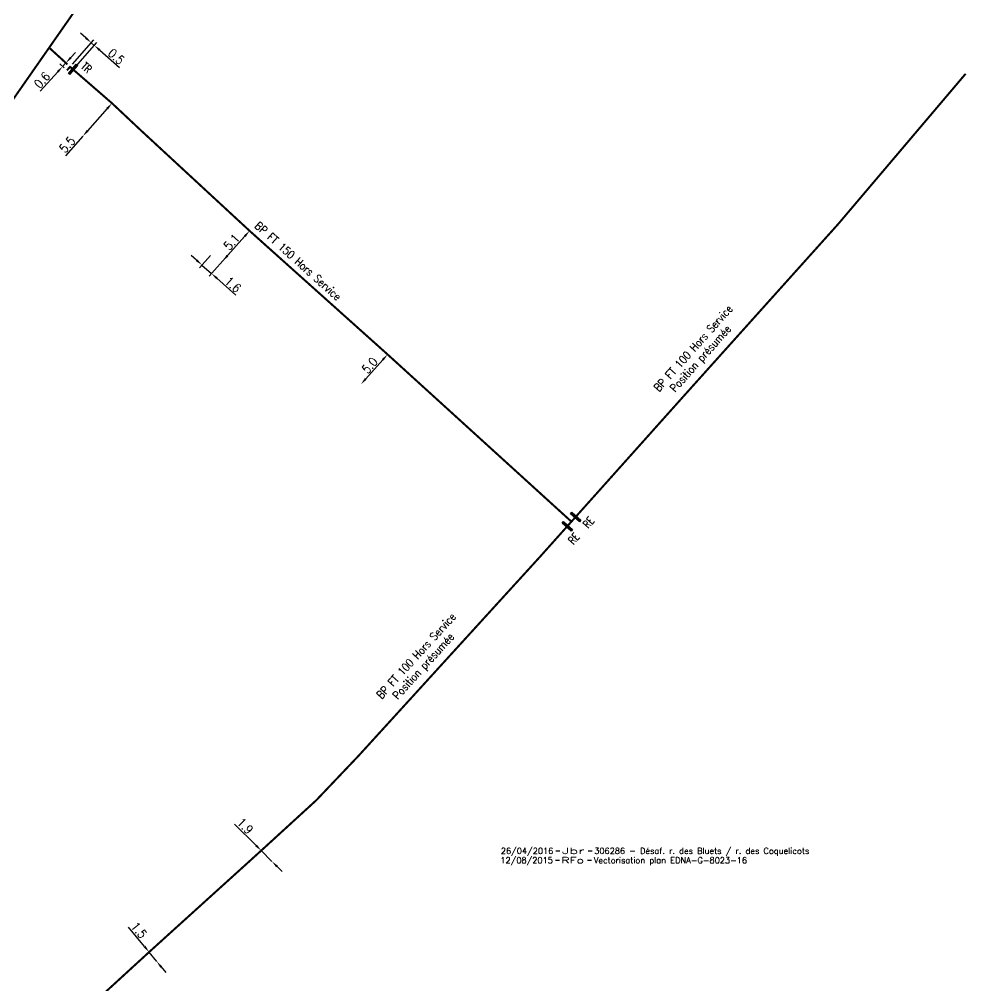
# Model space of a CAD drawing. Header units: millimetres. Extents: x 185000 to 186000, y 127000 to 128000.
# Drawn here: x 185881.8 to 186000.1, y 127495.1 to 127615.9 of the extents above; entities that cross this region are included whole.
import ezdxf
from ezdxf.enums import TextEntityAlignment as Align

# ---------------------------------------------------------------- set-up
doc = ezdxf.new("R2010")
doc.units = ezdxf.units.MM
doc.header["$PDMODE"] = 34
doc.layers.get('0').update_dxf_attribs({"linetype": 'CONTINUOUS'})
doc.layers.get('DEFPOINTS').update_dxf_attribs({"linetype": 'CONTINUOUS'})
doc.layers.add('L_908', color=5, linetype='CONTINUOUS')
doc.layers.add('L_910', color=7, linetype='CONTINUOUS', plot=False)
doc.styles.add('G_ROMANS', font='ROMANS.SHX', dxfattribs={"width": 0.75})
doc.styles.get("Standard").update_dxf_attribs({"font": 'romans.shx', "width": 0.85})
doc.linetypes.add('BP_HS', pattern='A,2,-1,["G",Standard,S=0.85,R=0,X=-0.27,Y=-0.4],-1', length=4)
doc.dimstyles.get("Standard").update_dxf_attribs({"dimtxt": 1.5, "dimasz": 1.2, "dimexe": 0.625, "dimexo": 0.625, "dimgap": 0.25, "dimtad": 1, "dimdec": 1, "dimzin": 0, "dimdsep": 46, "dimtxsty": 'Standard', "dimcen": -0.5, "dimadec": 0, "dimazin": 0, "dimtfac": 1, "dimtdec": 1, "dimtmove": 0, "dimatfit": 3, "dimfxl": 0, "dimtolj": 1, "dimtzin": 0, "dimarcsym": 0})

# ---------------------------------------------------------------- blocks, each defined once
blk = doc.blocks.new('*D6')
at = {"layer": 'DEFPOINTS', "color": 0, "linetype": 'Continuous', "transparency": 16777216}
for p in [(185893.34, 127605.39), (185889.69, 127601.28), (185889.69, 127601.28)]:
    blk.add_point(p, dxfattribs=at)
at = {"layer": 'L_908', "color": 0, "linetype": 'Continuous', "lineweight": -2, "transparency": 16777216}
for p, q in [((185892.74, 127604.72), (185890.28, 127601.95)), ((185889.69, 127601.28), (185887.51, 127598.83))]:
    blk.add_line(p, q, dxfattribs=at)
at = {"layer": 'L_908', "color": 0, "linetype": 'Continuous', "transparency": 16777216}
for points in [[(185892.63, 127604.82), (185892.85, 127604.62), (185893.34, 127605.39)], [(185890.17, 127602.05), (185890.4, 127601.85), (185889.69, 127601.28)]]:
    blk.add_solid(points, dxfattribs=at)
at = {"layer": 'L_908', "color": 0, "linetype": 'Continuous', "transparency": 16777216, "insert": (185887.74, 127600.22), "char_height": 1.125, "attachment_point": 5, "rotation": 48.4231}
blk.add_mtext('\\A1;5.5', dxfattribs=at)
blk = doc.blocks.new('*D7')
at = {"layer": 'DEFPOINTS', "color": 0, "linetype": 'Continuous', "transparency": 16777216}
for p in [(185890.74, 127612.96), (185888.1, 127609.94), (185888.48, 127609.61)]:
    blk.add_point(p, dxfattribs=at)
at = {"layer": 'L_908', "color": 0, "linetype": 'Continuous', "lineweight": -2, "transparency": 16777216}
for p, q in [((185890.07, 127613.55), (185889.39, 127614.14)), ((185888.41, 127610.29), (185891.05, 127613.31)), ((185888.79, 127609.96), (185891.43, 127612.98)), ((185890.74, 127612.96), (185891.13, 127612.62)), ((185891.8, 127612.03), (185894.27, 127609.87))]:
    blk.add_line(p, q, dxfattribs=at)
at = {"layer": 'L_908', "color": 0, "linetype": 'Continuous', "transparency": 16777216}
for points in [[(185890.17, 127613.66), (185889.97, 127613.44), (185890.74, 127612.96)], [(185891.9, 127612.14), (185891.7, 127611.92), (185891.13, 127612.62)]]:
    blk.add_solid(points, dxfattribs=at)
at = {"layer": 'L_908', "color": 0, "linetype": 'Continuous', "transparency": 16777216, "insert": (185893.87, 127611.22), "char_height": 1.125, "attachment_point": 5, "rotation": 318.7778}
blk.add_mtext('\\A1;0.5', dxfattribs=at)
blk = doc.blocks.new('L_340_21')
at = {"linetype": 'Continuous'}
blk.add_hatch(color=0, dxfattribs=at).paths.add_polyline_path([(0.125, 0.75), (-0.125, 0.75), (-0.125, -0.75), (0.125, -0.75)])
at = {"color": 0, "linetype": 'Continuous'}
blk.add_lwpolyline([(-0.125, 0.75), (0.125, 0.75), (0.125, -0.75), (-0.125, -0.75)], close=True, dxfattribs=at)
at = {"color": 0, "linetype": 'Continuous', "width": 0.75}
for tag, height, flags, p in [('RE', 1, 8, (0, 2)), ('DEF_LEG', 1.2, 3, (0, -5)), ('DEF_COUP', 1.2, 3, (0, -7.5)), ('DEF_TYPE', 1.2, 3, (0, -10))]:
    blk.add_attdef(tag, text='', height=height, dxfattribs=dict(at, flags=flags)).set_placement(p, align=Align.MIDDLE)
blk = doc.blocks.new('GIS_MODF')
at = {"color": 0, "linetype": 'Continuous', "flags": 128}
for points in [[(-2.26, -0.01), (-1.76, -0.01)], [(1.76, -0.01), (2.26, -0.01)]]:
    blk.add_lwpolyline(points, dxfattribs=at)
at = {"color": 0, "linetype": 'Continuous'}
blk.add_attdef('DATE', text='', height=0.75, dxfattribs=at).set_placement((-2.58, -0.39), align=Align.RIGHT)
at = {"color": 0, "linetype": 'Continuous', "width": 3.590909}
blk.add_attdef('USER', text='', height=0.75, dxfattribs=at).set_placement((-1.52, -0.39), (1.31, -0.39), align=Align.FIT)
at = {"color": 0, "linetype": 'Continuous'}
blk.add_attdef('DESC', (2.53, -0.39), '', height=0.75, dxfattribs=at)
blk = doc.blocks.new('*D233')
at = {"layer": 'DEFPOINTS', "color": 0, "linetype": 'Continuous', "ltscale": 0.5, "transparency": 16777216}
for p in [(185897.97, 127499.34), (185898.92, 127498.18), (185898.92, 127498.18)]:
    blk.add_point(p, dxfattribs=at)
at = {"layer": 'L_908', "color": 0, "linetype": 'Continuous', "lineweight": -2, "ltscale": 0.5, "transparency": 16777216}
for p, q in [((185897.4, 127500.04), (185895.42, 127502.47)), ((185898.92, 127498.18), (185897.97, 127499.34)), ((185899.49, 127497.48), (185900.06, 127496.78))]:
    blk.add_line(p, q, dxfattribs=at)
at = {"layer": 'L_908', "color": 0, "linetype": 'Continuous', "ltscale": 0.5, "transparency": 16777216}
for points in [[(185897.52, 127500.13), (185897.29, 127499.94), (185897.97, 127499.34)], [(185899.6, 127497.57), (185899.37, 127497.38), (185898.92, 127498.18)]]:
    blk.add_solid(points, dxfattribs=at)
at = {"layer": 'L_908', "color": 0, "linetype": 'Continuous', "ltscale": 0.5, "transparency": 16777216, "insert": (185896.71, 127502.08), "char_height": 1.125, "attachment_point": 5, "rotation": 309.1745}
blk.add_mtext('\\A1;1.5', dxfattribs=at)
blk = doc.blocks.new('*D234')
at = {"layer": 'DEFPOINTS', "color": 0, "linetype": 'Continuous', "ltscale": 0.5, "transparency": 16777216}
for p in [(185911.98, 127512.02), (185913.32, 127510.67), (185913.32, 127510.67)]:
    blk.add_point(p, dxfattribs=at)
at = {"layer": 'L_908', "color": 0, "linetype": 'Continuous', "lineweight": -2, "ltscale": 0.5, "transparency": 16777216}
for p, q in [((185911.35, 127512.65), (185908.66, 127515.34)), ((185913.32, 127510.67), (185911.98, 127512.02)), ((185913.96, 127510.03), (185914.59, 127509.4))]:
    blk.add_line(p, q, dxfattribs=at)
at = {"layer": 'L_908', "color": 0, "linetype": 'Continuous', "ltscale": 0.5, "transparency": 16777216}
for points in [[(185911.45, 127512.76), (185911.24, 127512.55), (185911.98, 127512.02)], [(185914.06, 127510.14), (185913.85, 127509.93), (185913.32, 127510.67)]]:
    blk.add_solid(points, dxfattribs=at)
at = {"layer": 'L_908', "color": 0, "linetype": 'Continuous', "ltscale": 0.5, "transparency": 16777216, "insert": (185909.97, 127515.09), "char_height": 1.125, "attachment_point": 5, "rotation": 314.9346}
blk.add_mtext('\\A1;1.9', dxfattribs=at)
blk = doc.blocks.new('*D235')
at = {"layer": 'DEFPOINTS', "color": 0, "linetype": 'Continuous', "ltscale": 0.5, "transparency": 16777216}
for p in [(185910.53, 127589.45), (185905.97, 127586.74), (185904.58, 127585.18)]:
    blk.add_point(p, dxfattribs=at)
at = {"layer": 'L_908', "color": 0, "linetype": 'Continuous', "lineweight": -2, "ltscale": 0.5, "transparency": 16777216}
for p, q in [((185910.22, 127589.1), (185905.46, 127583.77)), ((185903.91, 127585.78), (185903.24, 127586.38)), ((185905.66, 127586.39), (185904.27, 127584.83)), ((185904.58, 127585.18), (185905.77, 127584.12)), ((185906.45, 127583.52), (185908.79, 127581.43))]:
    blk.add_line(p, q, dxfattribs=at)
at = {"layer": 'L_908', "color": 0, "linetype": 'Continuous', "ltscale": 0.5, "transparency": 16777216}
for points in [[(185904.01, 127585.89), (185903.81, 127585.67), (185904.58, 127585.18)], [(185906.55, 127583.63), (185906.35, 127583.41), (185905.77, 127584.12)]]:
    blk.add_solid(points, dxfattribs=at)
at = {"layer": 'L_908', "color": 0, "linetype": 'Continuous', "ltscale": 0.5, "transparency": 16777216, "insert": (185908.45, 127582.73), "char_height": 1.125, "attachment_point": 5, "rotation": 318.2792}
blk.add_mtext('\\A1;1.6', dxfattribs=at)
blk = doc.blocks.new('*D236')
at = {"layer": 'DEFPOINTS', "color": 0, "linetype": 'Continuous', "ltscale": 0.5, "transparency": 16777216}
for p in [(185910.53, 127589.45), (185907.17, 127585.68), (185907.17, 127585.68)]:
    blk.add_point(p, dxfattribs=at)
at = {"layer": 'L_908', "color": 0, "linetype": 'Continuous', "lineweight": -2, "ltscale": 0.5, "transparency": 16777216}
blk.add_line((185909.93, 127588.78), (185907.77, 127586.35), dxfattribs=at)
at = {"layer": 'L_908', "color": 0, "linetype": 'Continuous', "ltscale": 0.5, "transparency": 16777216}
for points in [[(185909.82, 127588.88), (185910.04, 127588.68), (185910.53, 127589.45)], [(185907.65, 127586.45), (185907.88, 127586.25), (185907.17, 127585.68)]]:
    blk.add_solid(points, dxfattribs=at)
at = {"layer": 'L_908', "color": 0, "linetype": 'Continuous', "ltscale": 0.5, "transparency": 16777216, "insert": (185908.29, 127588.06), "char_height": 1.125, "attachment_point": 5, "rotation": 48.2786}
blk.add_mtext('\\A1;5.1', dxfattribs=at)
blk = doc.blocks.new('*D237')
at = {"layer": 'DEFPOINTS', "color": 0, "linetype": 'Continuous', "ltscale": 0.5, "transparency": 16777216}
for p in [(185927.77, 127574.01), (185924.44, 127570.28), (185924.44, 127570.28)]:
    blk.add_point(p, dxfattribs=at)
at = {"layer": 'L_908', "color": 0, "linetype": 'Continuous', "lineweight": -2, "ltscale": 0.5, "transparency": 16777216}
blk.add_line((185927.17, 127573.34), (185925.04, 127570.95), dxfattribs=at)
at = {"layer": 'L_908', "color": 0, "linetype": 'Continuous', "ltscale": 0.5, "transparency": 16777216}
for points in [[(185927.06, 127573.44), (185927.28, 127573.24), (185927.77, 127574.01)], [(185924.93, 127571.05), (185925.15, 127570.85), (185924.44, 127570.28)]]:
    blk.add_solid(points, dxfattribs=at)
at = {"layer": 'L_908', "color": 0, "linetype": 'Continuous', "ltscale": 0.5, "transparency": 16777216, "insert": (185925.54, 127572.64), "char_height": 1.125, "attachment_point": 5, "rotation": 48.2802}
blk.add_mtext('\\A1;5.0', dxfattribs=at)
blk = doc.blocks.new('*D238')
at = {"layer": 'DEFPOINTS', "color": 0, "linetype": 'Continuous', "transparency": 16777216}
for p in [(185887.17, 127609.98), (185887.7, 127609.5), (185888.1, 127609.94)]:
    blk.add_point(p, dxfattribs=at)
at = {"layer": 'L_908', "color": 0, "linetype": 'Continuous', "lineweight": -2, "transparency": 16777216}
for p, q in [((185888.18, 127611.09), (185888.79, 127611.75)), ((185887.35, 127609.81), (185886.82, 127610.3)), ((185887.57, 127610.43), (185887.17, 127609.98)), ((185887.76, 127610.26), (185887.23, 127610.74)), ((185886.56, 127609.32), (185884.35, 127606.9))]:
    blk.add_line(p, q, dxfattribs=at)
at = {"layer": 'L_908', "color": 0, "linetype": 'Continuous', "transparency": 16777216}
for points in [[(185888.07, 127611.19), (185888.29, 127610.99), (185887.57, 127610.43)], [(185886.45, 127609.42), (185886.67, 127609.22), (185887.17, 127609.98)]]:
    blk.add_solid(points, dxfattribs=at)
at = {"layer": 'L_908', "color": 0, "linetype": 'Continuous', "transparency": 16777216, "insert": (185884.6, 127608.28), "char_height": 1.125, "attachment_point": 5, "rotation": 47.5592}
blk.add_mtext('\\A1;0.6', dxfattribs=at)

msp = doc.modelspace()

# ---------------------------------------------------------------- linework, layer by layer
at = {"layer": 'L_908', "linetype": 'BP_HS', "ltscale": 0.5, "const_width": 0.25, "flags": 128}
for points in [[(185810.48, 127505.3), (185817.52, 127515.58), (185823.96, 127524.99), (185829.8, 127533.11), (185835.53, 127541.3), (185841.26, 127549.49), (185847.04, 127557.65), (185852.79, 127565.83), (185858.54, 127574.02), (185864.32, 127582.18), (185870.08, 127590.36), (185872.96, 127594.44), (185878.71, 127602.62), (185889.09, 127617.5), (185894.91, 127625.64), (185900.69, 127633.79), (185906.42, 127641.99), (185912.17, 127650.17), (185917.9, 127658.36), (185923.62, 127666.57), (185929.4, 127674.71), (185935.12, 127682.89), (185940.88, 127691.04), (185946.62, 127699.2), (185952.37, 127707.38), (185958.07, 127715.6), (185963.81, 127723.79), (185969.64, 127731.91), (185975.38, 127740.1), (185981.21, 127748.23), (185992.78, 127763.98)], [(185885.48, 127612.34), (185887.76, 127610.26)], [(185785.43, 127348.24), (185791.64, 127361.28), (185794.79, 127368.4), (185811.18, 127391.39), (185813.33, 127394.28), (185822.23, 127406.9), (185831.57, 127419.18), (185838.56, 127429.72), (185847.37, 127442), (185855.41, 127452.9), (185861.1, 127460.53), (185869.5, 127471.02), (185874.32, 127476.84), (185889.67, 127491.74), (185897.97, 127499.34), (185911.98, 127512.02), (185918.85, 127518.3), (185924.13, 127523.85), (185946.85, 127548.77), (185964.8, 127568.84), (185984.08, 127590.31), (186000, 127609.08)], [(185887.7, 127609.5), (185888.1, 127609.94), (185888.48, 127609.61), (185893.34, 127605.39), (185896.95, 127602), (185910.53, 127589.45), (185927.77, 127574.01), (185950.74, 127553.12)]]:
    msp.add_lwpolyline(points, dxfattribs=at)

# ---------------------------------------------------------------- block references
at = {"layer": 'L_908', "linetype": 'Continuous'}
ref = msp.add_blockref('L_340_21', (185888.48, 127609.61), dxfattribs=dict(at, rotation=318.7777793019094))
ref.add_attrib('RE', 'TR', dxfattribs={"layer": '0', "color": 0, "linetype": 'Continuous', "height": 1, "rotation": 318.7778, "style": 'G_ROMANS', "width": 0.75, "flags": 8}).set_placement((185890.16, 127609.84), align=Align.MIDDLE)
at = {"layer": 'L_908', "ltscale": 0.5}
ref = msp.add_blockref('L_340_21', (185951.26, 127553.7), dxfattribs=dict(at, rotation=48.18792744155105))
ref.add_attrib('RE', 'RE', dxfattribs={"layer": '0', "color": 0, "linetype": 'Continuous', "height": 1, "rotation": 48.1879, "width": 0.75}).set_placement((185952.88, 127553.02), align=Align.MIDDLE)
ref = msp.add_blockref('L_340_21', (185950.22, 127552.54), dxfattribs=dict(at, rotation=48.18792744099517))
ref.add_attrib('RE', 'RE', dxfattribs={"layer": '0', "color": 0, "linetype": 'Continuous', "height": 1, "rotation": 48.1879, "width": 0.75}).set_placement((185951.04, 127551), align=Align.MIDDLE)
at = {"layer": 'L_910', "ltscale": 0.5}
ref = msp.add_blockref('GIS_MODF', (185951.07, 127512), dxfattribs=at)
ref.add_attrib('DATE', '26/04/2016', dxfattribs={"layer": '0', "color": 0, "linetype": 'Continuous', "height": 0.75}).set_placement((185948.48, 127511.61), align=Align.RIGHT)
ref.add_attrib('USER', 'Jbr', dxfattribs={"layer": '0', "color": 0, "linetype": 'Continuous', "height": 0.75, "width": 1.680851}).set_placement((185949.55, 127511.61), (185952.37, 127511.61), align=Align.FIT)
ref.add_attrib('DESC', '306286 - Désaf. r. des Bluets / r. des Coquelicots', (185953.59, 127511.61), dxfattribs={"layer": '0', "color": 0, "linetype": 'Continuous', "height": 0.75})
ref = msp.add_blockref('GIS_MODF', (185951, 127510.82), dxfattribs=at)
ref.add_attrib('DATE', '12/08/2015', dxfattribs={"layer": '0', "color": 0, "linetype": 'Continuous', "height": 0.75}).set_placement((185948.42, 127510.43), align=Align.RIGHT)
ref.add_attrib('USER', 'RFo', dxfattribs={"layer": '0', "color": 0, "linetype": 'Continuous', "height": 0.75, "width": 1.436364}).set_placement((185949.49, 127510.43), (185952.31, 127510.43), align=Align.FIT)
ref.add_attrib('DESC', 'Vectorisation plan EDNA-G-8023-16', (185953.53, 127510.43), dxfattribs={"layer": '0', "color": 0, "linetype": 'Continuous', "height": 0.75})

# ---------------------------------------------------------------- texts
at = {"layer": 'L_908', "linetype": 'BP_HS', "width": 0.85}
for s, rotation, p in [('BP FT 100 Hors Service', 48.1462, (185961.69, 127569.29)), ('Position présumée', 48.1462, (185963.7, 127569.24)), ('BP FT 100 Hors Service', 47.6457, (185927.02, 127530.89)), ('Position présumée', 47.6457, (185929.04, 127530.83))]:
    msp.add_text(s, height=1, rotation=rotation, dxfattribs=at).set_placement(p)
at = {"layer": 'L_908', "linetype": 'BP_HS', "insert": (185911.41, 127590.32), "char_height": 1, "attachment_point": 4, "rotation": 318.0948}
msp.add_mtext('BP FT 150 Hors Service', dxfattribs=at)

# ---------------------------------------------------------------- dimensions: what is measured, and where the dimension line sits
at = {"layer": 'L_908', "linetype": 'Continuous'}
for base, p1, p2, angle, picture, middle in [((185890.74, 127612.96), (185888.48, 127609.61), (185888.1, 127609.94), 318.7778, '*D7', (185893.37, 127610.65)), ((185887.17, 127609.98), (185888.1, 127609.94), (185887.7, 127609.5), 47.5592, '*D238', (185885.15, 127607.78)), ((185889.69, 127601.28), (185893.34, 127605.39), (185889.69, 127601.28), 48.4231, '*D6', (185888.3, 127599.72))]:
    dim = msp.add_linear_dim(base=base, p1=p1, p2=p2, angle=angle, dimstyle='Standard', override={"dimscale": 0.75}, dxfattribs=at)
    dim.commit()
    dim.dimension.update_dxf_attribs({"geometry": picture, "text_midpoint": middle, "dimtype": 160})
at = {"layer": 'L_908', "linetype": 'Continuous', "ltscale": 0.5}
for base, p1, p2, angle, picture, middle in [((185904.58, 127585.18), (185910.53, 127589.45), (185905.97, 127586.74), 318.2792, '*D235', (185907.95, 127582.17)), ((185907.1665, 127585.68), (185910.5274, 127589.4493), (185907.1665, 127585.68), 48.2786, '*D236', (185908.8469, 127587.5646)), ((185924.44, 127570.28), (185927.77, 127574.01), (185924.44, 127570.28), 48.2802, '*D237', (185926.1, 127572.14)), ((185913.32, 127510.67), (185911.98, 127512.02), (185913.32, 127510.67), 134.9346, '*D234', (185909.44, 127514.56)), ((185898.92, 127498.18), (185897.97, 127499.34), (185898.92, 127498.18), 129.1745, '*D233', (185896.13, 127501.6))]:
    dim = msp.add_linear_dim(base=base, p1=p1, p2=p2, angle=angle, dimstyle='Standard', override={"dimscale": 0.75}, dxfattribs=at)
    dim.commit()
    dim.dimension.update_dxf_attribs({"geometry": picture, "text_midpoint": middle, "dimtype": 160})

doc.saveas('drawing.dxf')
